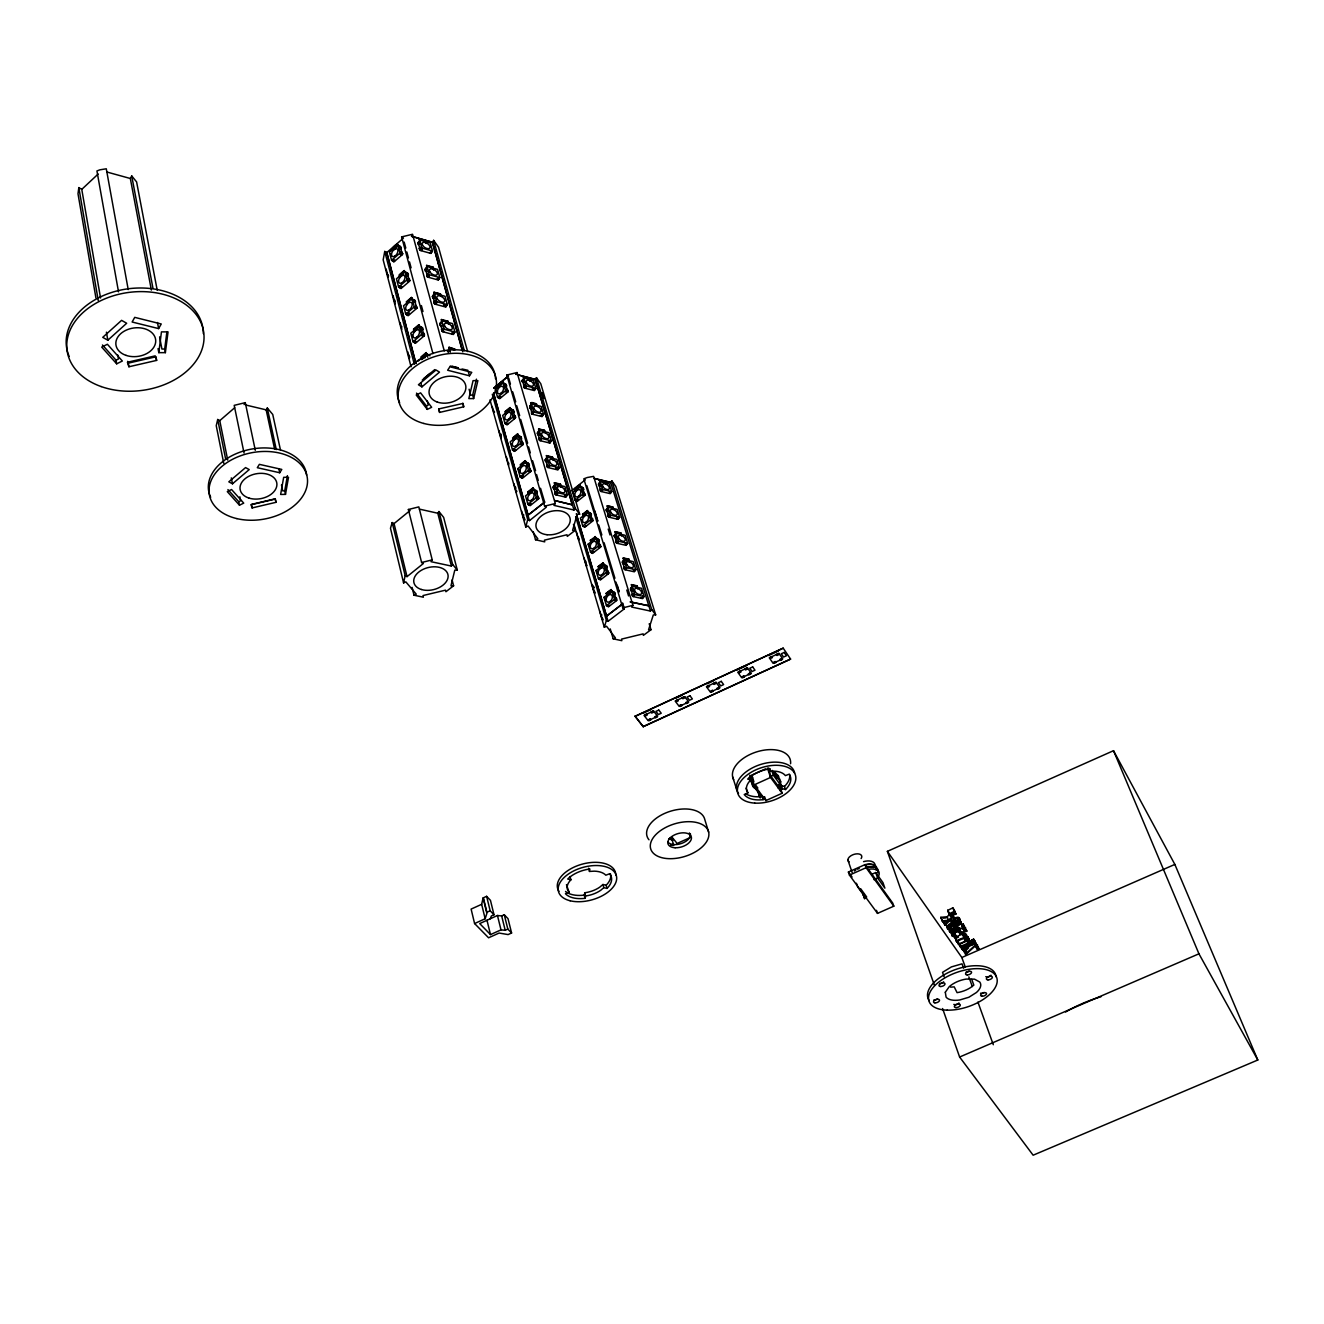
<?xml version="1.0" encoding="UTF-8"?>
<svg xmlns="http://www.w3.org/2000/svg" width="1324" height="1324" viewBox="0 0 1324 1324"><rect width="100%" height="100%" fill="white"/><g stroke="black" fill="none" stroke-linecap="round" stroke-linejoin="round"><path stroke-width="1.5" d="M945.617 923.656L947.951 929.398L949.689 928.637L948.381 925.046M968.341 938.087L967.844 936.879L965.61 936.747C968.82 930.375 955.729 936.813 954.968 937.624L956.822 941.96C966.156 935.042 970.989 940.619 958.162 943.88L956.888 940.371L958.725 944.691C959.718 944.839 969.532 938.137 967.579 943.317L960.066 946.61L958.791 943.102L960.628 947.421L970.707 943.019L968.854 938.683M970.707 943.019L969.019 942.688L969.135 940.404L966.901 940.255C970.095 933.9 956.987 940.338 956.242 941.149M158.814 352.647L161.445 331.877L168.049 331.894L165.368 352.647L158.814 352.647L158.053 348.593M100.541 297.983L81.774 189.365L78.828 187.594L78 193.767L95.907 297.867M165.368 352.647L164.689 349.04L166.874 332.059M585.059 898.317L584.198 895.123L585.009 892.74A20.803 11.684 -15.5 0 0 599.706 887.196L602.95 884.482L606.144 885.243L607.021 888.421L603.827 887.659L600.583 890.39A20.82 11.684 -15.5 0 1 585.87 895.918L585.059 898.317A24.825 13.919 -15.5 0 1 565.414 893.7L569.022 892.078L566.457 884.68M607.021 888.421A24.825 13.919 -15.5 0 0 609.553 873.79L605.813 875.197A20.82 11.684 -15.5 0 0 594.277 871.159L589.478 871.44L589.892 869.007A24.825 13.919 -15.5 0 0 567.698 879.037L570.942 879.815L570.081 876.604M285.488 494.382L288.533 477.252L283.667 477.319L280.638 494.448L285.488 494.382L284.726 490.856L287.424 475.63M746.107 788.161L747.878 792.861L744.22 794.516A24.974 14.332 -18 0 0 763.121 799.663L764.114 797.164M780.134 790.61L782.418 788.723L785.48 789.567A24.974 14.332 -18 0 0 789.187 774.176L785.397 775.616A20.952 12.015 -18 0 0 774.408 771.18L769.674 771.412L770.27 768.863A24.974 14.332 -18 0 0 747.663 779.091L750.791 779.968L749.467 777.072M473.644 398.574L477.881 380.633L473.065 380.65L468.845 398.607L473.644 398.574L472.685 395.115L476.441 379.161M949.689 928.637L948.629 926.552L951.939 924.02C951.162 929.415 961.985 925.906 960.827 921.769C956.607 919.27 945.717 923.722 947.554 929.1M481.655 904.325L471.112 909.091L474.588 923.54L485.163 918.757L481.655 904.325L483.094 897.937L486.62 896.331L490.459 900.337L494.001 914.768L491.353 915.96L490.294 918.806M485.163 918.757L487.05 912.832L483.525 898.384M515.648 487.232L515.748 488.738M151.366 290.055L130.331 178.492L131.721 175.943L136.604 181.901L157.208 290.188M227.711 460.123L219.767 420.635L217.699 419.493L216.242 425.699L223.739 463.284M158.615 328.6L161.247 323.983L134.734 317.363L132.119 322.013L158.615 328.6L157.473 322.51M416.001 363.554L386.84 252.536L384.738 251.444L383.166 259.852L411.069 366.781M959.271 920.263L958.659 917.549L953.512 918.095M244.096 404.614L245.288 402.645L234.199 405.359L244.046 453.04M958.626 930.606L959.917 934.148L966.868 931.086L963.127 923.986L961.538 924.682L964.699 930.938L961.108 932.526L959.519 930.904L957.269 930.822L952.287 933.519L952.088 935.704L954.041 937.061L955.945 936.217L954.637 932.626L955.945 936.217M274.631 449.167L266.157 409.861L267.299 408.007L272.744 414.462L280.473 450.044M776.576 778.76L777.767 776.278L778.793 779.406L778.975 778.529A12.644 7.265 -18 0 0 775.301 773.514L774.242 773.183M419.46 238.932L419.907 241.696L419.46 238.932L425.798 240.72L426.46 243.136M420.353 242.606L418.45 242.06L418.185 244.559L419.675 239.975L430.267 242.937L432.501 251.014L430.962 253.43L420.37 250.484L418.152 242.391M419.907 247.389L420.304 248.846L422.207 249.375L421.562 250.418L419.642 249.888L419.245 248.432L419.907 247.389L421.81 247.919M419.642 249.888L420.304 248.846M279.712 472.751L281.797 469.424L259.372 464.36L257.303 467.703L279.712 472.751L278.868 468.812M426.245 243.484L425.798 240.72M420.37 250.484L421.893 248.051L419.675 239.975M432.22 242.193L411.599 236.202M462.837 351.886L432.418 242.259L433.643 240.339L438.542 247.224L467.653 351.588M451.401 566.06L437.797 513.232L438.956 511.544L452.593 564.355L451.401 566.06L430.962 561.674L432.22 559.87L418.831 506.893L408.371 509.492L421.611 562.518L423.382 563.494L407.031 576.635L394.055 523.592L392.202 522.566L390.481 528.259L403.588 582.941L405.839 581.865L416.249 594.162L414.015 595.221L412.095 587.376M426.692 265.363L427.139 268.16L426.692 265.363L433.08 267.117L433.759 269.566M426.924 266.455L425.385 268.888L427.635 277.097L438.31 280.009L439.849 277.593L437.582 269.401L426.924 266.455L429.175 274.68L427.635 277.097M427.602 269.103L425.683 268.573L425.021 269.6L425.434 271.089L427.354 271.602M425.434 271.089L425.683 268.573M426.907 276.501L427.172 273.969L426.907 276.501L428.827 277.03L429.489 275.988M433.527 269.914L433.08 267.117M436.523 279.116L438.426 279.645L439.105 278.603M434.504 295.053L434.04 292.207L440.462 293.945L441.157 296.444M434.719 298.562L432.783 298.049L432.369 296.543L434.305 293.382L445.029 296.278L447.33 304.619L445.758 307.036L435.017 304.156L432.733 295.815M432.783 298.049L433.047 295.5M433.875 302.038L435.811 302.567L436.225 304.057L434.289 303.544L433.875 302.038L434.537 300.995L436.49 301.524M434.289 303.544L434.537 300.995M440.462 293.945L433.825 292.554M435.017 304.156L436.589 301.723L434.305 293.382M392.202 522.566L405.161 575.642L403.588 582.941M441.504 319.514L441.984 322.394L441.504 319.514L447.975 321.219L448.687 323.751M440.213 323.172L442.53 331.662L453.338 334.509L454.926 332.076L452.593 323.602L441.786 320.756L439.849 323.917L440.263 325.439L442.216 325.969M440.263 325.439L440.528 322.874L442.464 323.404M441.786 331.033L442.051 328.468L441.786 331.033L443.739 331.546M448.455 324.099L447.975 321.219M442.53 331.662L444.103 329.229L441.786 320.756M452.212 332.556L451.534 333.598L453.47 334.111L453.04 332.589M449.101 347.252L449.581 350.181L449.101 347.252L455.39 349.304M447.81 350.992L449.399 348.576L454.844 349.983M447.446 351.754L448.124 350.711L450.077 351.224M467.902 370.273L461.96 368.966M469.474 375.801L471.774 372.358L449.928 366.765L447.628 370.24L469.474 375.801L468.365 371.812M492.296 394.287L527.697 519.554L525.777 527.051L528.061 525.976L537.792 538.669L535.508 539.745L533.274 531.818M515.797 374.394L517.072 372.541L555.269 503.517L553.945 505.371L573.987 510.021L575.245 508.284L536.452 377.671L535.26 379.409L573.987 510.021M524.089 379.094L523.394 376.728L529.236 378.234L529.931 380.6A4.204 2.3 34.9 0 1 532.976 385.929A4.204 2.3 34.9 0 1 526.588 383.017A4.204 2.3 34.9 0 1 529.997 380.633M524.172 382.752L522.004 380.882L523.824 377.985L533.555 380.501L535.906 388.395L534.399 390.597L524.635 388.098L522.318 380.187M522.417 382.305L522.649 379.938L524.403 380.385M523.94 387.518L524.172 385.152L523.94 387.518L526.356 387.038M529.716 380.915L529.236 378.234M524.635 388.098L526.141 385.913L523.394 376.728M535.062 379.359L516.112 374.295M532.728 403.439C544.429 407.296 526.737 398.375 531.487 405.343M530.014 408.288L530.245 405.905L530.014 408.288L531.785 408.735L531.371 407.279M531.569 413.584L531.801 411.201L531.569 413.584L533.34 414.031M532.265 414.18L529.914 406.137L531.421 403.936L541.235 406.418L543.601 414.445L542.079 416.63L532.265 414.18L533.787 411.979L530.99 402.628M539.414 431.359L538.702 428.91L544.611 430.366L545.322 432.816M537.312 433.196L537.958 432.269L537.743 434.669L539.513 435.116L539.083 433.643L537.312 433.196L537.743 434.669M544.611 430.366L538.487 429.224M539.315 440.048L539.53 437.648L539.315 440.048L541.086 440.495M540.01 440.644L537.627 432.485L539.149 430.3L549.013 432.733L551.429 440.875L549.89 443.06L540.01 440.644L541.549 438.459L538.702 428.91M548.864 441.289L548.202 442.233L549.973 442.663L550.188 440.263M959.139 923.656C960.281 920.478 953.28 922.249 953.081 924.268C954.554 927.793 962.399 923.44 957.848 920.114M547.259 458.087L546.531 455.605L552.472 457.045L552.985 459.825L552.472 457.045M547.358 461.894L545.571 461.464L545.14 459.974L547.59 459.461M545.571 461.464L545.802 459.031M547.176 466.925L547.391 464.492L547.176 466.925L549.626 466.429L547.838 465.998M547.888 467.538L545.455 459.246L546.994 457.061L556.924 459.445L559.373 467.736L557.818 469.921L547.888 467.538L549.427 465.353L546.531 455.605M556.775 468.133L556.113 469.077L555.666 467.587M557.901 469.507L558.116 467.074M555.219 485.229L554.475 482.714L560.449 484.137L561.194 486.653L557.205 485.709M553.084 487.166L554.888 487.596L555.335 489.102L553.531 488.688L553.084 487.166L555.55 486.653M553.531 488.688L553.763 486.222M560.449 484.137L560.979 486.967M557.189 492.197L554.706 492.71L555.153 494.233L556.957 494.646L556.51 493.14M555.153 494.233L555.385 491.783M555.865 494.845L553.399 486.421L554.971 484.236L564.951 486.587L567.433 494.994L565.861 497.179L555.865 494.845L557.437 492.66L554.475 482.714M564.818 495.408L564.156 496.334L565.944 496.765L565.497 495.242M575.642 516.641L606.375 620.36L604.34 627.278L606.541 626.252L615.362 637.804L613.194 638.83L610.248 628.917M572.249 504.808L554.706 500.538L572.249 504.808L535.177 379.194M599.573 480.231L600.07 482.863L599.573 480.231L605.068 481.555L605.78 483.889M600.12 481.638L598.63 483.674L601.03 491.485L610.215 493.653L611.688 491.634L609.288 483.823L600.12 481.638L602.503 489.45L601.03 491.485M600.633 483.889L598.349 484.352L600.434 486.156L600.004 484.749M598.779 485.759L598.978 483.492M605.564 484.17L605.068 481.555M600.351 490.906L600.55 488.639L600.351 490.906L602.635 490.426M610.496 482.433L611.853 480.86L615.809 486.438L655.678 614.866L653.311 614.948L648.545 629.777L651.027 629.694L649.207 623.769M607.385 505.751L607.898 508.416L607.385 505.751L612.913 507.059L613.641 509.426M607.948 507.224L606.458 509.26L608.875 517.171L618.109 519.322L619.615 517.287L617.183 509.376L607.948 507.224L610.381 515.135L608.875 517.171M606.177 509.955L606.806 509.078L606.607 511.378L608.262 511.759L606.177 509.955L606.607 511.378M612.913 507.059L607.17 506.049M608.196 516.592L608.411 514.291L608.196 516.592L609.868 516.989L609.437 515.566M618.176 518.909L618.374 516.625L618.176 518.909L616.521 518.528M615.312 531.652L615.842 534.35L615.312 531.652L620.873 532.927L621.403 535.624L620.873 532.927M614.104 535.922L616.223 537.743L614.104 535.922L615.908 533.175L625.176 535.293L627.659 543.337L626.136 545.356L616.852 543.254L614.386 535.21M614.551 537.362L614.75 535.045L616.421 535.426M616.173 542.674L616.372 540.341L616.173 542.674L618.49 542.178M616.852 543.254L618.374 541.218L615.908 533.175M623.372 557.934L623.902 560.664L623.372 557.934L628.95 559.191L629.479 561.922L628.95 559.191M623.968 559.522L622.446 561.558L624.945 569.717L634.279 571.786L635.818 569.75L633.302 561.608L623.968 559.522L626.467 567.682L624.945 569.717M624.498 561.773L622.164 562.27L624.283 564.123L623.836 562.65M622.611 563.743L622.81 561.409M624.249 569.121L624.465 566.788L624.249 569.121L626.583 568.625M631.531 584.612L632.078 587.376L631.531 584.612L637.158 585.837L637.705 588.601L637.158 585.837M632.16 586.267L630.621 588.286L633.153 596.578L642.537 598.597L644.093 596.578L641.544 588.303L632.16 586.267L634.692 594.542L633.153 596.578M632.69 588.518L630.34 589.031L630.787 590.521L632.475 590.885M630.787 590.521L630.985 588.154M634.146 596.33L632.458 595.966L631.995 594.476L634.361 593.979M632.458 595.966L632.657 593.615M606.375 620.36L608.047 621.304L624.365 608.792L622.777 607.882L583.818 478.808L587.26 477.517L593.615 476.375L632.938 605.333L631.614 607.037L650.448 611.059L651.689 609.454L611.853 480.86M955.349 920.776L953.363 916.208L955.349 920.776L949.027 921.322L945.171 925.261L944.509 924.334L947.504 921.405L942.804 921.901L940.818 917.317L947.19 916.754L949.755 914.139M942.092 920.875L948.481 920.296L952.32 916.374L952.982 917.333L950.003 920.23L954.654 919.75M978.933 948.646L976.036 944.426L966.619 953.048L965.345 949.54L974.762 940.917L978.933 948.646L977.36 949.341L975.109 946.081L965.676 954.637L961.307 946.693L964.402 951.129M966.057 950.417L968.638 947.802M81.774 189.365L98.175 174.007M452.096 579.929L453.602 585.787L445.907 591.745L445.543 590.156L423.001 595.552L423.399 597.207L414.015 595.221M107.823 340.218L126.674 323.255L121.593 320.358L102.742 337.355L107.823 340.218L106.433 332.175M573.457 524.403L575.212 530.328L567.301 536.402L567.003 534.764L544.412 540.159L544.727 541.864L535.508 539.745M386.674 252.685L403.456 238.088L401.619 236.897L412.558 234.265L444.268 350.877M397.2 244.03C385.201 257.551 398.855 237.89 398.193 246.678M394.072 249.74L396.588 247.538M399.898 246.297L400.295 247.753L398.772 249.061L399.798 249.723L401.304 248.399L400.924 246.959L397.862 244.94L389.455 252.255L391.59 260.348L393.956 261.887L402.397 254.572L400.229 246.479M391.59 260.348L400.013 253.05L397.548 244.245M394.122 259.67L392.616 260.977L392.235 259.521M401.718 253.083L400.196 254.407L401.222 255.052L402.728 253.745L401.321 251.626L402.728 253.745M395.148 260.315L393.625 261.622L393.245 260.166M219.767 420.635L234.679 407.742M403.638 274.068L399.831 277.361L399.169 274.895L404.267 270.51L399.517 275.127L400.162 277.577M406.882 276.302L408.404 274.978L408.024 273.505L404.945 271.486L396.455 278.818L398.623 287.043L401.007 288.566L409.513 281.251L407.329 273.025M405.458 274.167L406.998 272.843L408.404 274.978M406.485 274.813L408.024 273.505M406.915 279.579L408.437 278.272L409.861 280.407L408.322 281.714L407.312 281.069M398.623 287.043L407.13 279.728L404.945 271.486M407.924 280.241L409.464 278.917M407.296 304.537L406.303 301.822L411.433 297.437L414.362 306.837L416.762 308.36L408.173 315.691L405.756 314.185L403.555 305.811L412.128 298.479L415.637 301.988L414.197 299.836M407.924 300.945L411.781 297.652M651.027 629.694L643.365 635.371L643.15 633.865L621.601 639.095L621.85 640.667L613.194 638.83M413.055 302.65L415.223 300.482M405.756 314.185L414.362 306.837M414.528 308.178L416.084 306.854L415.67 305.331L417.11 307.499L415.554 308.823L415.157 307.317M408.967 312.596L409.364 314.102L407.825 315.41L406.402 313.258L406.799 314.764M418.103 328.435L414.213 331.728L413.535 329.196L418.715 324.794L421.711 334.409L424.127 335.915L415.455 343.264L413.038 341.774L410.788 333.251L419.443 325.903L422.571 327.905L422.968 329.444L421.413 330.768M232.478 483.806L249.226 469.59L245.569 467.587L228.82 481.837L232.478 483.806L231.286 477.881M414.561 331.943L413.882 329.411L419.063 325.009M420.999 329.229L422.571 327.905M420.37 330.123L421.942 328.782L421.529 327.26M421.462 334.194L423.018 332.87L424.061 333.516L424.474 335.038L422.902 336.362L421.876 335.717L423.432 334.393L423.018 332.87M413.038 341.774L421.711 334.409M422.505 334.84L424.061 333.516M415.62 341.013L414.064 342.337L413.667 340.798L415.107 342.982L416.663 341.658M424.193 357.397L421.578 359.598L420.9 357.017L426.129 352.598L427.801 357.248M418.136 361.154L426.874 353.789L430.019 355.792M570.942 879.815L570.661 880.063A20.82 11.684 -15.5 0 0 567.483 889.629L569.022 892.078M423.63 378.664L429.903 373.418M422.24 380.087L434.768 369.595M421.909 386.873L439.502 372.127L436.01 369.992L418.417 384.754L421.909 386.873L420.867 382.917M750.791 779.968L750.493 780.217A20.952 12.015 -18 0 0 746.587 790.263L747.878 792.861M493.951 387.882L508.151 376.132M493.835 388.197L508.466 376.099L506.811 375.056L517.072 372.541M497.708 385.615C510.468 377.423 494.994 383.778 498.37 387.982M505.139 387.187L506.596 385.996L506.182 384.572L503.368 382.752L495.292 389.422L497.559 397.365L499.711 398.69L507.804 392.036L505.52 384.092M504.725 385.764L506.182 384.572M779.108 787.482L781.392 785.595L784.453 786.439L785.48 789.567M497.559 397.365L505.636 390.696L503.368 382.752M507.688 389.786L506.231 390.994L506.645 392.417L508.102 391.225L506.761 389.223L508.102 391.225M505.718 391.854L507.175 390.646M499.363 398.408L500.82 397.217L499.893 396.637M509.972 407.56L510.667 409.977L505.785 413.965L505.089 411.565L509.972 407.56L510.965 410.159M506.099 414.164L505.404 411.747L510.286 407.759M512.603 413.22L514.076 412.012L513.662 410.572L510.832 408.768L502.69 415.438L504.974 423.498L507.142 424.822L515.301 418.152L512.984 410.092M511.263 411.201L512.736 409.993L514.076 412.012M511.676 412.658L513.149 411.45M512.785 416.514L515.185 415.868L515.599 417.325L514.126 418.533L513.199 417.954L514.672 416.762L514.258 415.306M504.974 423.498L513.133 416.812L510.832 408.768M515.185 415.868L513.712 417.077L514.126 418.533M394.055 523.592L410.126 510.485L408.371 509.492M517.519 433.908L518.23 436.357L513.298 440.362L512.603 437.913L517.519 433.908L518.528 436.539M514.142 437.102L517.833 434.09M520.315 436.407L521.673 438.443L518.396 435.166L510.187 441.852L512.504 450.044L514.688 451.352L522.93 444.665L520.58 436.49M519.769 438.178L521.259 436.97M519.256 439.088L520.746 437.88M520.382 443.01L522.798 442.365L523.228 443.838L521.739 445.046L520.812 444.483L522.285 443.275L521.871 441.802M512.504 450.044L520.746 443.358L518.396 435.166M520.928 467.157L520.233 464.674L525.198 460.653L526.224 463.334L525.198 460.653M521.772 463.863L525.512 460.851M528.276 463.301L530.659 471.609L522.351 478.295L520.167 477.004L517.8 468.679L526.091 461.993L528.955 463.797L529.385 465.287L527.895 466.495M526.522 464.443L528.028 463.234L529.385 465.287M526.952 465.932L528.458 464.724M520.167 477.004L528.475 470.301L526.091 461.993M530.03 470.202L528.524 471.41L530.957 470.765L529.6 468.696L530.957 470.765M523.063 475.283L523.476 476.789L521.987 477.981L520.63 475.928M527.962 491.849L529.004 494.564L527.962 491.849L532.976 487.828L534.019 490.542L532.976 487.828M528.276 492.032L533.291 488.01M535.723 493.753L537.23 492.545L536.783 491.022L533.903 489.218L525.529 495.937L527.928 504.378L530.13 505.669L538.52 498.966L536.104 490.525M528.69 494.365L532.447 491.353M535.277 492.23L536.783 491.022M527.928 504.378L536.319 497.659L533.903 489.218M536.369 498.751L537.875 497.543L537.445 496.02L538.818 498.105L537.312 499.313L536.882 497.791M963.425 927.412C959.817 930.375 955.431 924.549 951.509 929.465L952.784 932.99M544.661 502.127L528.028 515.185L544.661 502.127L540.54 488.275M527.697 519.554L529.501 520.597L546.332 507.175L544.627 506.165L506.811 375.056M571.289 490.939L585.374 479.751M578.787 488.556L575.659 491.055L574.964 488.705L579.647 484.981L580.64 487.48L579.647 484.981M579.945 485.147L574.964 488.705M582.262 490.476L583.669 489.35L583.255 487.944L580.591 486.272L572.762 492.495L575.096 500.323L577.098 501.515L584.943 495.292L582.394 487.414M581.832 489.069L583.255 487.944M581.402 489.946L583.669 489.35M582.527 493.703L583.934 492.578L585.225 494.497L582.957 495.11L585.225 494.497M575.096 500.323L582.941 494.084L580.591 486.272M576.751 501.217L578.158 500.108L577.297 499.595M582.593 514.291L583.586 516.84L582.593 514.291L587.326 510.551L588.319 513.1L587.326 510.551M582.874 514.457L587.608 510.716M589.974 516.128L591.398 515.003L590.967 513.58L588.286 511.892L580.392 518.131L582.759 526.075L584.778 527.266L592.689 521.027L590.107 513.05M583.305 516.658L586.466 514.175M589.544 514.688L590.967 513.58M582.759 526.075L590.686 519.836L588.286 511.892M591.116 519.918L592.54 518.793L591.679 518.28M584.414 526.952L585.837 525.843M595.833 538.901L591.067 542.658L590.338 540.242C601.626 537.445 593.268 537.776 595.121 536.501M595.403 536.667L590.338 540.242M596.495 540.192L597.918 539.067L600.55 547.16L592.556 553.399L590.537 552.207L588.137 544.147L596.114 537.908L598.796 539.58L599.226 541.036L597.786 542.145M597.356 540.705L598.796 539.58M590.537 552.207L598.531 545.968L600.55 547.16M600.384 544.892L598.944 546.001L599.391 547.457L600.831 546.332L599.524 544.379M591.332 552.571L593.632 551.959L592.192 553.068L590.901 551.115M598.514 546.944L600.831 546.332M602.437 566.689L599.226 569.188L598.2 566.589L603.016 562.832L604.042 565.447L603.016 562.832M598.2 566.589L603.314 562.998M604.853 568.062L604.423 566.589L605.862 565.464L608.527 573.656L600.467 579.912L598.431 578.737L595.999 570.561L604.042 564.305L606.74 565.977L607.17 567.45L605.73 568.575M598.928 569.022L603.761 565.282M605.283 567.102L606.74 565.977M598.431 578.737L606.491 572.481L608.527 573.656M608.361 571.356L606.905 572.481L607.352 573.954L608.792 572.829L607.484 570.859M606.475 573.457L608.792 572.829M606.922 595.8L606.193 593.317L611.043 589.561L612.085 592.209L611.043 589.561M606.193 593.317L611.34 589.726M612.466 593.384L613.922 592.258L616.62 600.566L608.477 606.822L606.442 605.647L603.976 597.356L612.085 591.1L614.121 592.258M608.543 594.542L611.787 592.043M613.343 593.897L614.799 592.771L615.246 594.261L613.79 595.386M606.442 605.647L614.568 599.391L616.62 600.566M614.981 599.358L616.438 598.233L616.885 599.722L614.551 600.351M609.57 605.349L608.113 606.475L606.789 604.489M606.706 616.074L622.661 603.827L606.558 615.991L576.321 513.712M857.356 869.206L857.439 869.156A7.232 3.922 -18.7 0 1 859.226 868.527M956.226 925.311L954.952 921.769L957.037 920.776L958.311 924.317M116.677 363.819L101.7 347.087L107.393 344.257L122.338 361.022L116.677 363.819L116.049 360.211L118.465 359.003L117.753 354.981M947.686 910.382L952.85 907.85L953.528 908.827L954.819 912.368L949.374 914.52L947.686 910.382L949.374 914.52M948.96 913.924L954.141 911.409L954.819 912.368M950.119 915.612L955.299 913.08L955.961 914.056L950.533 916.191L948.845 912.054M416.514 393.112L426.378 405.922L428.347 404.962L427.304 401.007M427.288 409.397L431.657 407.279L420.602 392.864L416.199 394.999L427.288 409.397L426.378 405.922M227.927 489.582L238.734 501.664L240.67 500.737L239.859 496.765M239.462 505.189L243.732 503.137L231.568 489.532L227.281 491.618L239.462 505.189L238.734 501.664M635.09 716.234L783.196 648.148L790.593 659.087L643.249 726.711L635.09 716.234L643.249 726.711M635.139 716.4L783.196 648.148M643.332 713.106L651.276 709.449M676.051 698.062L682.439 695.133M707.297 683.697L713.702 680.751M737.054 670.01L746.703 665.591M768.532 655.546L778.214 651.094M643.199 726.545L790.593 659.087M765.636 768.847L751.089 775.434L754.134 784.884L765.901 800.59L782.17 793.242L779.704 785.728M769.873 776.824L773.365 775.235L781.64 786.522L778.181 788.078M754.134 784.884L770.535 777.453L782.17 793.242M483.094 897.937L486.62 912.385L490.161 910.78L494.001 914.768M760.092 797.71L759.115 792.778L757.99 792.249L760.092 797.71L759.016 793.457M759.513 796.932L760.638 797.462M511.594 933.006L508.019 918.674L504.279 914.768L501.664 915.943L497.46 915.496L479.718 923.589L490.492 934.595L501.002 929.862L505.205 930.292L507.837 929.117L511.594 933.006L508.102 934.579L499.082 933.056L488.573 937.789L474.588 923.54M669.745 838.158L671.98 837.149L677.143 843.454L690.317 837.513M934.396 985.238L887.378 851.349L1113.517 750.691L1174.851 864.423L1257.8 1060.011L1033.134 1155.207L959.619 1057.032L942.589 1008.524M848.403 872.019L865.035 864.622L892.757 903.134L893.816 906.179L877.514 913.378L849.445 875.098L848.403 872.019L852.06 877.018M849.445 875.098L866.095 867.7L893.816 906.179M872.102 874.154L875.727 872.549L882.976 882.645L884.879 888.139L877.63 878.044L875.727 872.549M874.006 879.666L877.63 878.044M862.934 894.23L865.002 898.566M863.43 894.743L863.927 895.438M951.807 929.928L949.209 931.07L949.937 932.113L952.535 930.971L950.533 926.386L952.535 930.971M961.538 924.682L962.829 928.207L964.418 927.512L966.868 931.086M962.101 929.084L965.593 927.561M954.968 937.624L955.547 938.435L958.46 937.16M971.882 939.891L973.636 939.13L974.282 940.057L975.556 943.565L973.802 944.326L971.882 939.891L973.802 944.326M972.528 940.818L974.282 940.057M961.456 948.613L971.518 944.211L972.081 945.005L962.018 949.407L960.181 945.088L960.744 945.899M973.173 943.416L974.927 942.638L975.556 943.565M962.565 950.202L964.153 949.507L966.619 953.048M977.658 945.137L976.069 945.832L977.36 949.341M887.378 851.349L961.836 957.5L1174.851 864.423M959.619 1057.032L1198.948 953.81L1257.8 1060.011M954.505 928.869L956.706 928.389M544.627 506.165L555.269 503.517M421.611 562.518L432.22 559.87M622.777 607.882L632.938 605.333M962.68 935.34L964.865 935.406M601.626 614.485L601.626 616.107M593.715 587.724L593.698 589.296M439.601 412.426L463.714 406.799L463.036 403.423L438.691 408.95L439.601 412.426L438.873 409.05M252.09 507.936L276.037 502.309L275.293 498.784L251.361 504.411L252.09 507.936L251.13 504.742L275.111 499.098L276.037 502.309M127.683 361.336L128.279 363.14L155.967 356.785L156.646 360.393L128.925 366.765L127.418 362.246L155.189 355.875L156.646 360.393M585.92 561.326L585.887 562.865M943.102 918.177L946.23 917.846M523.543 514.44L523.725 516.906M950.582 987.141L954.223 986.876L957.07 992.652A18.602 9.417 -19.3 0 0 970.36 987.737L973.835 985.122L971.733 979.297M453.602 585.787L450.954 585.853L454.777 570.181L457.293 570.114L443.639 517.37L438.956 511.544M575.212 530.328L572.58 530.378L577.132 514.291L579.631 514.242L540.788 383.778L536.452 377.671M284.726 490.856L282.74 490.89L281.466 484.965M472.685 395.115L470.715 395.131L469.093 389.223M164.689 349.04L161.909 349.04L159.608 336.859M671.98 837.149L672.906 840.31L668.769 838.737M630.373 601.841L648.81 605.796L630.257 601.99M634.692 594.542L644.093 596.578M631.995 594.476L633.699 594.84M640.915 597.803L642.603 598.167M631.316 584.894L635.057 585.721M626.467 567.682L635.818 569.75M633.319 570.114L634.99 570.478L634.328 571.356L633.882 569.883M623.141 558.231L628.735 559.473M624.117 560.383L629.711 561.624M623.256 562.865L624.945 563.246M419.443 509.128L437.797 513.232M618.374 541.218L627.659 543.337M625.176 543.684L626.848 544.065L626.202 544.942L625.756 543.485M615.097 531.95L618.804 532.794M615.197 536.501L616.868 536.882M610.381 515.135L619.615 517.287M608.841 515.731L610.513 516.112M617.149 517.651L618.821 518.048M557.437 492.66L567.433 494.994M555.832 493.289L557.619 493.72M607.253 510.501L608.908 510.899M554.243 483.028L558.231 483.972M554.193 487.745L555.997 488.159M602.503 489.45L611.688 491.634M246.098 405.094L266.157 409.861M609.255 491.998L610.91 492.396L610.265 493.256L609.834 491.849M549.427 465.353L559.373 467.736M594.658 478.461L610.612 482.284L650.448 611.059M594.195 478.527L610.678 482.466M599.358 480.529L604.853 481.837M599.408 484.898L601.063 485.279M545.14 459.974L546.928 460.404M546.233 460.52L548.02 460.951M546.299 455.919L552.24 457.359M541.549 438.459L551.429 440.875M538.388 433.726L540.175 434.173M533.787 411.979L543.601 414.445M530.676 407.345L532.43 407.792M452.361 366.301L458.187 367.791M450.292 365.987L458.071 367.973M526.141 385.913L535.906 388.395M523.526 386.095L525.28 386.542M533.373 388.826L535.128 389.273M517.75 374.891L535.26 379.409M523.179 377.042L529.021 378.548M522.004 380.882L523.758 381.329M448.886 347.6L453.768 348.874M441.372 329.51L443.325 330.024M444.103 329.229L454.926 332.076M441.289 319.862L447.76 321.567M434.951 302.501L436.887 303.031M444.632 305.099L446.552 305.612L445.89 306.655L445.476 305.149M432.369 296.543L434.305 297.056M433.461 297.006L435.381 297.519M436.589 301.723L447.33 304.619M426.477 265.71L432.865 267.465M429.175 274.68L439.849 277.593M106.83 172.004L130.331 178.492M421.893 248.051L432.501 251.014M419.245 248.432L421.164 248.962L421.562 250.418M429.191 252.536L431.094 253.066L431.343 250.584L431.756 252.04M411.499 236.367L432.418 242.259M419.245 239.28L425.583 241.067M417.805 243.103L419.708 243.633M418.847 243.517L420.751 244.046M959.917 934.148C959.768 928.985 949.788 934.297 955.365 936.035M952.767 933.536L950.566 931.649M405.161 575.642L407.031 576.635M603.976 597.356L606.011 598.514M606.044 599.524L605.167 599.027L605.598 600.517M614.369 593.748L615.246 594.261M615.561 597.72L616.438 598.233M613.922 592.258L614.799 592.771M595.999 570.561L598.034 571.736M598.051 572.713L597.174 572.216L597.62 573.689M606.309 566.937L607.17 567.45M588.137 544.147L590.156 545.339M590.19 546.316L589.312 545.819L589.743 547.259M598.365 540.523L599.226 541.036M536.319 497.659L538.52 498.966M537.23 492.545L535.856 490.476M537.875 497.543L538.818 498.105M522.55 476.226L523.476 476.789M590.686 519.836L592.689 521.027M591.547 521.358L590.669 520.845L592.97 520.233L592.54 518.793M517.8 468.679L519.984 469.987A4.286 2.698 -59.4 0 0 523.956 472.585A4.286 2.698 -59.4 0 0 525.363 465.833A4.286 2.698 -59.4 0 0 520.051 470.053M520.001 471.013L519.074 470.45L519.488 471.956M590.537 514.49L591.398 515.003M528.475 470.301L530.659 471.609M582.941 494.084L584.943 495.292M520.746 443.358L522.93 444.665M522.285 443.275L523.228 443.838M514.672 416.762L515.599 417.325M513.133 416.812L515.301 418.152M427.172 355.395L426.129 352.598M497.476 391.755L496.55 391.176L496.947 392.616M505.636 390.696L507.804 392.036M421.942 328.782L422.968 329.444M419.741 327.541L418.715 324.794M506.596 385.996L505.255 383.993L503.815 385.185L504.212 386.608M423.432 334.393L424.474 335.038M503.517 384.175L502.541 381.61M408.338 313.457L409.364 314.102M416.084 306.854L417.11 307.499M409.861 280.407L408.437 278.272M407.13 279.728L409.513 281.251M400.013 253.05L402.397 254.572M400.295 247.753L401.304 248.399M501.217 434.255L501.018 436.275M452.593 564.355L457.293 570.114M651.689 609.454L655.678 614.866M575.245 508.284L579.631 514.242M102.445 344.985L116.049 360.211M594.112 587.31L591.894 584.397L594.311 592.573M760.853 795.906L752.446 784.702L750.625 779.042M751.651 776.096L752.628 777.42M749.682 775.252L752.661 779.24L750.394 780.266L752.313 783.924A12.644 7.265 -18 0 0 756.037 788.905L759.165 791.967M755.607 785.049L757.874 788.078M769.856 769.608L768.896 768.284L769.923 771.429L767.953 768.748M860.617 888.669L866.707 897.01M772.19 770.403L780.846 782.186L779.803 779.058M865.035 896.927L857.671 886.914L856.429 883.24M940.818 917.317L942.804 921.901M963.706 947.173L965.345 949.54M962.829 928.207L964.699 930.938M525.098 519.885L524.122 517.883M595.303 592.986L594.377 591.1M603.231 619.831L602.304 617.944M579.3 539.53L578.191 536.816M586.565 564.636L586.995 565.596M494.051 411.152L494.514 412.145M516.426 490.592L516.89 491.601M1113.517 750.691L1198.948 953.81M508.466 462.738L508.863 463.698M974.762 940.917L976.036 944.426M973.636 939.13L974.927 942.638M973.14 941.612L974.431 945.137M972.081 945.005L970.244 940.685L971.518 944.211M968.225 937.243L970.144 942.208M963.127 923.986L964.418 927.512M967.844 936.879L969.615 941.612M966.338 934.496L968.589 940.172M965.742 934.016L967.695 938.981M966.57 936.598L967.844 940.123M959.536 918.227L961.042 922.729M965.312 933.9L966.586 937.409M959.155 917.83L960.893 923.258M964.782 933.85L966.057 937.375M958.659 917.549L959.95 921.09M964.137 933.916L965.428 937.425M958.03 917.366L959.321 920.908M955.961 914.056L954.008 909.538L955.299 913.08M957.318 917.3L958.593 920.842M963.425 934.065L964.699 937.574M964.021 937.243L965.312 940.768M952.85 907.85L954.141 911.409M956.242 917.383L958.791 923.986M962.598 934.314L963.872 937.839M959.486 928.372L961.108 932.526M958.741 927.594L960.016 931.136M958.245 927.363L959.519 930.904M955.746 921.454L957.037 924.996M957.6 927.23L958.89 930.755M956.838 927.197L958.113 930.722M951.691 913.775L952.982 917.333M954.256 921.967L955.547 925.509M955.994 927.28L957.269 930.822M953.644 922.05L954.935 925.592M953.065 922.05L954.356 925.575M955.018 927.545L956.292 931.07M949.242 912.65L950.533 916.191M952.436 921.835L953.71 925.377M953.876 927.992L955.15 931.517M951.294 922.861L952.568 926.403M952.966 928.438L954.24 931.98M952.171 928.935L954.703 935.77M955.547 938.435L956.822 941.96M952.8 931.897L954.074 935.439M947.19 916.754L948.481 920.296M961.836 957.5L965.345 967.199M968.837 976.88L972.329 986.579M977.923 1002.086L993.298 1044.719M951.013 929.994L952.287 933.519M951.178 932.609L952.452 936.134M950.533 931.103L952.088 935.704M963.624 968.241L962.035 963.839L951.426 966.901L942.539 972.346L944.111 976.764M948.663 928.571L949.937 932.113M945.171 925.261L943.234 920.776L944.509 924.334M865.035 864.622L866.095 867.7M876.471 910.333L877.514 913.378M864.489 897.887L862.934 893.319L864.489 898.797M847.939 860.137L852.176 872.615M779.786 780.879L782.418 788.723M778.595 784.553L779.819 788.31L770.849 776.129L768.383 768.599M774.523 772.521L776.063 777.188M772.124 771.478L773.365 775.235M768.648 768.268L769.674 771.412M767.44 768.019L770.535 777.453M764.676 796.816L765.901 800.59M763.121 799.663L762.111 796.535A24.957 14.332 -18 0 1 746.306 794.086M758.536 792L760.059 796.684M752.032 775.996L753.869 781.657M732.635 776.84L736.624 789.369M642.802 595.8L643.265 597.289M708.654 832.151A30.171 17.08 -16.7 0 0 661.785 829.751A30.171 17.08 -16.7 0 0 668.322 858.647A30.171 17.08 -16.7 0 0 708.654 832.151L704.782 819.506A30.071 17.129 -16.7 0 0 668.041 812.042A30.071 17.129 -16.7 0 0 648.975 839.78M601.576 489.897L602.006 491.303M617.398 541.599L617.845 543.039M625.491 568.029L625.938 569.502M608.212 529.103L610.016 534.995M626.782 590.041L628.569 595.949M594.824 511.031L597.769 520.812M617.282 585.324L619.053 591.199M622.594 602.933L624.365 608.792M586.846 485.693L597.703 521.193M598.746 525.032L601.857 534.962M604.092 542.741L614.932 578.24M615.974 582.097L619.102 592.01M689.374 832.928L690.317 836.106M583.388 494.216L583.818 495.623M596.114 537.908L598.531 545.968M604.042 564.305L606.491 572.481M612.085 591.1L614.568 599.391M598.498 566.755L599.226 569.188M606.475 593.483L607.219 595.966M591.762 551.628L592.192 553.068M599.656 578.108L600.103 579.581L601.543 578.456L599.226 579.084L598.779 577.595M581.567 519.786L581.997 521.209M542.228 392.682L543.999 398.59M576.701 515.665L608.047 621.304M671.864 839.035L673.751 845.374A12.628 7.166 -16.7 0 1 670.639 845.076M540.821 408.57L541.251 410.01M542.393 413.849L542.823 415.306L540.407 415.802L542.161 416.233L541.748 414.793M548.616 434.884L549.046 436.357M564.537 488.771L564.984 490.277M566.176 494.299L566.622 495.821M534.068 388.793L534.482 390.216L532.314 388.329M549.543 441.19L549.973 442.663M576.437 532.033L578.787 539.977M584.116 558.033L586.482 566.076M599.805 611.158L602.255 619.45M574.318 525.578L604.34 627.278M508.73 378.101L510.435 384.01M512.702 391.871L515.698 401.801M516.674 405.64L519.67 415.57M520.646 419.41L527.631 443.11M528.607 446.949L530.312 452.858M532.579 460.719L535.575 470.649M536.551 474.488L538.256 480.397M521.308 443.573L521.739 445.046M529.037 470.467L529.468 471.973M506.38 423.084L506.794 424.541L508.251 423.332L505.867 423.961L505.454 422.505M513.911 449.581L514.324 451.054L515.814 449.846L513.398 450.491L512.984 449.018M498.039 396.406L498.436 397.845M511.445 443.623L511.858 445.096M493.637 393.211L528.193 515.268M493.488 393.112L529.501 520.597M492.197 406.485L493.869 412.426M498.949 430.499L501.217 438.558M506.38 456.896L508.681 465.072M513.927 483.69L516.261 491.998M521.59 510.915L523.973 519.356M489.979 399.865L525.777 527.051M433.643 240.339L464.31 350.695M432.319 242.027L462.308 350.728M452.179 325.969L452.609 327.491M453.718 331.546L454.149 333.069M438.029 278.172L438.426 279.645M443.54 304.636L443.954 306.142M602.95 884.482L603.827 887.659M434.04 292.207L434.719 294.706M449.399 348.576L450.342 352.018M428.43 275.541L428.827 277.03M462.771 403.323L463.714 406.799M448.124 350.711L448.555 352.267M588.617 868.23L589.478 871.44M584.596 892.757L585.456 895.951M421.396 305.579L422.985 311.521M404.184 242.093L405.789 248.035M406.849 251.99L408.437 257.932M409.513 261.904L411.102 267.845M401.619 236.897L432.948 353.624M414.528 300.002L416.762 308.36M421.86 327.409L424.127 335.915M411.433 297.437L412.095 299.936M400.278 286.828L400.675 288.301L402.198 286.994L401.172 286.332L399.649 287.656L399.252 286.166M390.812 254.175L391.209 255.631M412.178 335.204L412.592 336.726M386.674 252.421L415.819 363.455M384.738 251.444L414.329 364.348M386.128 269.037L388.246 277.13M393.062 295.583L395.214 303.808M400.113 322.56L401.851 329.262M407.709 351.704L409.48 358.506M504.279 914.768L507.837 929.117M501.664 915.943L505.205 930.292M497.46 915.496L501.002 929.862M486.62 896.331L490.161 910.78M486.984 920.23L490.492 934.595M267.299 408.007L276.269 449.564M245.288 402.645L255.284 450.276M217.699 419.493L225.692 459.262M131.721 175.943L152.972 288.318M128.213 289.559L106.284 168.793L99.896 169.82L96.933 170.945L118.515 291.826M128.279 363.14L128.925 366.765M78.828 187.594L98.257 300.581M69.196 356.421A68.848 49.468 -7.2 0 1 124.489 289.344A68.848 49.468 -7.2 0 1 203.333 333.582M210.698 497.294A49.65 33.779 -10.3 0 1 248.085 449.796A49.65 33.779 -10.3 0 1 306.622 475.035M422.042 359.367A4.601 2.731 -58.9 0 1 422.853 358.572M423.713 357.993A4.601 2.731 -58.9 0 1 425.368 357.629M401.784 327.028A4.535 0.894 63.5 0 1 401.784 326.548M388.594 275.955A4.485 0.861 63.4 0 1 388.197 274.962M395.148 301.591A4.518 0.877 63.4 0 1 394.718 300.002M409.811 357.182A4.568 0.91 63.6 0 1 409.116 355.246M399.633 402.678A49.915 34.954 -14.2 0 1 438.062 351.886A49.915 34.954 -14.2 0 1 495.507 378.763M690.4 833.839A12.181 6.901 -16.7 0 1 681.81 843.355A12.181 6.901 -16.7 0 1 667.793 842.064M558.993 891.366A30.005 16.848 -15.5 0 1 581.799 864.258A30.005 16.848 -15.5 0 1 615.792 875.379M610.447 873.84A24.808 13.935 -15.5 0 1 606.144 885.243M584.198 895.123A24.808 13.935 -15.5 0 1 565.53 891.433M929.332 1000.795A35.831 18.073 -19.3 0 1 955.332 969.598A35.831 18.073 -19.3 0 1 996.111 976.864M937.524 998.826A3.128 1.572 -19 0 1 933.883 999.901M958.957 1002.947A3.111 1.556 -19.2 0 1 953.81 1004.419M984.146 992.454A3.111 1.556 -19.5 0 1 980.538 993.215M990.964 975.192A3.144 1.589 -19.6 0 1 985.768 976.682M943.648 981.796A3.144 1.605 -19.1 0 1 939.593 983.55M969.168 971.121A3.161 1.605 -19.4 0 1 966.139 971.981M869.554 869.123A12.197 6.603 -18.8 0 1 878.093 876.819M865.697 867.485A12.197 6.603 -18.8 0 1 878.242 872.615M875.859 868.246A11.585 6.272 -18.8 0 1 877.663 872.698M865.747 867.816A11.585 6.272 -18.8 0 1 873.89 867.435M863.546 861.626A10.94 5.941 -18.8 0 1 874.816 866.26M864.754 865.118A10.94 5.941 -18.8 0 1 876.025 869.736M864.688 864.771A11.568 6.289 -18.8 0 1 876.604 869.669M861.113 858.564A7.199 3.939 -18.7 0 0 860.037 854.311A7.199 3.939 -18.7 0 0 852.557 854.89L850.935 855.751A7.199 3.939 -18.7 0 0 849.131 861.858M854.46 871.043A7.232 3.922 -18.7 0 1 855.817 870.017M738.527 793.49A30.187 17.344 -18 0 1 758.536 765.173A30.187 17.344 -18 0 1 794.648 773.084M733.695 779.687A30.088 17.394 -18 0 1 758.205 751.42A30.088 17.394 -18 0 1 790.577 763.733M775.649 772.736A12.859 7.414 -18 0 1 774.739 774.838M789.617 774.49A24.957 14.332 -18 0 1 784.453 786.439M1065.572 1012.016A80.499 38.446 -20.3 0 1 1101.022 996.724M945.303 992.255L946.081 997.121A18.635 9.384 -19.3 0 0 959.685 999.984L968.87 997.253L976.45 992.487A18.635 9.384 -19.3 0 0 979.76 982.027L974.53 979.164L966.156 979.081A18.635 9.384 -19.3 0 0 949.258 986.661L945.303 992.255M530.328 503.583L528.822 504.792L528.392 503.269L529.766 505.338L531.272 504.146L530.328 503.583M646.393 714.215L644.672 714.993L645.417 715.953L647.138 715.159L646.393 714.215M652.682 711.319L650.961 712.113L651.706 713.057L653.427 712.279L652.682 711.319M677.557 699.883L675.836 700.677L676.564 701.637L678.285 700.843L677.557 699.883M683.863 696.987L682.141 697.781L682.87 698.741L684.591 697.947L683.863 696.987M708.837 685.518L707.099 686.312L707.81 687.272L709.548 686.477L708.837 685.518M715.159 682.605L713.437 683.399L714.149 684.376L715.87 683.581L715.159 682.605M740.215 671.086L738.494 671.88L739.189 672.857L740.927 672.062L740.215 671.086M746.587 668.157L744.849 668.968L745.544 669.944L747.282 669.15L746.587 668.157M771.726 656.605L769.989 657.399L770.667 658.392L772.405 657.598L771.726 656.605M778.115 653.675L776.377 654.47L777.056 655.463L778.793 654.652L778.115 653.675M653.559 711.005L644.027 715.39L648.131 720.67L657.647 716.301L653.559 711.005M684.74 696.672L675.157 701.075L679.195 706.404L688.761 702.018L684.74 696.672M716.036 682.29L706.42 686.709L710.376 692.088L719.975 687.686L716.036 682.29M747.448 667.859L737.799 672.294L741.672 677.706L751.304 673.287L747.448 667.859M778.975 653.361L769.294 657.813L773.084 663.291L782.749 658.856L778.975 653.361M658.789 710.061L655.91 711.385L658.376 714.546L661.222 713.239L658.789 710.061M689.969 695.729L687.09 697.053L689.49 700.264L692.369 698.94L689.969 695.729M721.266 681.347L718.369 682.671L720.736 685.915L723.616 684.591L721.266 681.347M752.677 666.915L749.781 668.256L752.082 671.516L754.978 670.192L752.677 666.915M784.205 652.434L781.292 653.758L783.543 657.068L786.456 655.728L784.205 652.434M650.101 718.965L648.379 719.743L649.124 720.703L650.829 719.908L650.101 718.965M656.373 716.085L654.652 716.863L655.397 717.823L657.101 717.029L656.373 716.085M681.181 704.682L679.46 705.477L680.188 706.437L681.91 705.642L681.181 704.682M687.487 701.786L685.766 702.581L686.477 703.541L688.199 702.746L687.487 701.786M712.378 690.35L710.657 691.145L711.369 692.104L713.09 691.327L712.378 690.35M718.7 687.454L716.979 688.248L717.691 689.208L719.412 688.414L718.7 687.454M743.707 675.968L741.97 676.763L742.665 677.739L744.402 676.945L743.707 675.968M750.046 673.055L748.308 673.85L749.003 674.826L750.741 674.032L750.046 673.055M775.136 661.537L773.398 662.331L774.077 663.324L775.814 662.513L775.136 661.537M781.508 658.607L779.77 659.418L780.448 660.395L782.186 659.6L781.508 658.607M126.045 355.378A20.009 14.349 -7.3 0 0 155.719 340.781A20.009 14.349 -7.3 0 0 125.598 330.437A20.009 14.349 -7.3 0 0 126.045 355.378M101.137 386.558A68.931 49.451 -7.3 0 0 204.045 337.173A68.931 49.451 -7.3 0 0 101.005 300.581A68.931 49.451 -7.3 0 0 101.137 386.558M248.945 498.072A18.619 12.644 -10.4 0 0 276.915 484.65A18.619 12.644 -10.4 0 0 249.508 475.928A18.619 12.644 -10.4 0 0 248.945 498.072M236.913 518.627A49.7 33.762 -10.4 0 0 307.4 478.543A49.7 33.762 -10.4 0 0 230.525 460.404A49.7 33.762 -10.4 0 0 236.913 518.627M437.185 298.728A4.568 2.466 33.5 0 0 444.185 301.955A4.568 2.466 33.5 0 0 441.074 296.328A4.568 2.466 33.5 0 0 437.185 298.728M422.505 245.172A4.502 2.383 33.2 0 0 429.406 248.382A4.502 2.383 33.2 0 0 426.361 242.921A4.502 2.383 33.2 0 0 422.505 245.172M429.787 271.734A4.535 2.416 33.3 0 0 436.721 274.945A4.535 2.416 33.3 0 0 433.66 269.417A4.535 2.416 33.3 0 0 429.787 271.734M444.698 326.167A4.601 2.516 33.7 0 0 451.749 329.395A4.601 2.516 33.7 0 0 448.604 323.701A4.601 2.516 33.7 0 0 444.698 326.167M408.884 310.031A4.535 2.648 -58.5 0 0 411.814 302.948A4.535 2.648 -58.5 0 0 406.154 306.01A4.535 2.648 -58.5 0 0 408.884 310.031M394.651 256.244A4.469 2.549 -58.1 0 0 397.548 249.309A4.469 2.549 -58.1 0 0 391.987 252.388A4.469 2.549 -58.1 0 0 394.651 256.244M401.702 282.922A4.502 2.598 -58.3 0 0 404.614 275.905A4.502 2.598 -58.3 0 0 399.02 278.983A4.502 2.598 -58.3 0 0 401.702 282.922M417.027 337.008A4.568 2.681 -58.7 0 0 418.616 329.941A4.568 2.681 -58.7 0 0 413.071 334.558A4.568 2.681 -58.7 0 0 417.027 337.008M437.201 402.033A18.718 13.091 -14.3 0 0 465.849 388.28A18.718 13.091 -14.3 0 0 439.336 378.78A18.718 13.091 -14.3 0 0 437.201 402.033M423.812 423.465A49.981 34.937 -14.3 0 0 496.483 382.222A49.981 34.937 -14.3 0 0 421.628 362.28A49.981 34.937 -14.3 0 0 423.812 423.465M421.396 589.494A17.493 11.37 -13.6 0 0 448.091 576.95A17.493 11.37 -13.6 0 0 423.266 569.27A17.493 11.37 -13.6 0 0 421.396 589.494M557.851 489.549A4.32 2.449 35.8 0 0 564.421 492.445A4.32 2.449 35.8 0 0 561.326 486.868A4.32 2.449 35.8 0 0 557.851 489.549M541.979 435.464A4.27 2.383 35.3 0 0 548.467 438.36A4.27 2.383 35.3 0 0 545.422 432.931A4.27 2.383 35.3 0 0 541.979 435.464M534.217 409.05A4.237 2.334 35.1 0 0 540.655 411.946A4.237 2.334 35.1 0 0 537.66 406.584A4.237 2.334 35.1 0 0 534.217 409.05M549.857 462.291A4.303 2.416 35.5 0 0 556.378 465.187A4.303 2.416 35.5 0 0 553.316 459.693A4.303 2.416 35.5 0 0 549.857 462.291M531.768 499.942A4.32 2.731 -59.6 0 0 533.175 493.124A4.32 2.731 -59.6 0 0 527.813 497.327A4.32 2.731 -59.6 0 0 531.768 499.942M516.277 445.658A4.253 2.648 -59.1 0 0 517.684 438.972A4.253 2.648 -59.1 0 0 512.405 443.176A4.253 2.648 -59.1 0 0 516.277 445.658M501.266 393.013A4.187 2.565 -58.6 0 0 502.657 386.476A4.187 2.565 -58.6 0 0 497.476 390.679A4.187 2.565 -58.6 0 0 501.266 393.013M508.714 419.129A4.22 2.615 -58.9 0 0 510.104 412.525A4.22 2.615 -58.9 0 0 504.891 416.729A4.22 2.615 -58.9 0 0 508.714 419.129M547.077 534.731A17.56 11.552 -15.9 0 0 570.015 518.147A17.56 11.552 -15.9 0 0 542.145 515.35A17.56 11.552 -15.9 0 0 547.077 534.731M635.007 591.447A4.121 2.383 37.4 0 0 641.213 594.128A4.121 2.383 37.4 0 0 638.168 588.683A4.121 2.383 37.4 0 0 635.007 591.447M618.689 538.223A4.071 2.317 36.8 0 0 624.812 540.92A4.071 2.317 36.8 0 0 621.833 535.624A4.071 2.317 36.8 0 0 618.689 538.223M602.85 486.553A4.005 2.251 36.3 0 0 608.891 489.251A4.005 2.251 36.3 0 0 605.962 484.088A4.005 2.251 36.3 0 0 602.85 486.553M610.712 512.206A4.038 2.284 36.5 0 0 616.802 514.904A4.038 2.284 36.5 0 0 613.839 509.657A4.038 2.284 36.5 0 0 610.712 512.206M626.782 564.636A4.088 2.35 37.1 0 0 632.955 567.334A4.088 2.35 37.1 0 0 629.943 561.955A4.088 2.35 37.1 0 0 626.782 564.636M610.132 601.46A4.121 2.731 -60.3 0 0 611.423 594.873A4.121 2.731 -60.3 0 0 606.226 598.796A4.121 2.731 -60.3 0 0 610.132 601.46M594.178 548.053A4.071 2.648 -59.7 0 0 595.452 541.599A4.071 2.648 -59.7 0 0 590.338 545.521A4.071 2.648 -59.7 0 0 594.178 548.053M578.671 496.202A4.005 2.582 -59.2 0 0 579.945 489.88A4.005 2.582 -59.2 0 0 574.93 493.786A4.005 2.582 -59.2 0 0 578.671 496.202M586.366 521.937A4.038 2.615 -59.5 0 0 587.641 515.549A4.038 2.615 -59.5 0 0 582.577 519.471A4.038 2.615 -59.5 0 0 586.366 521.937M602.089 574.566A4.088 2.698 -60 0 0 603.38 568.029A4.088 2.698 -60 0 0 598.216 571.951A4.088 2.698 -60 0 0 602.089 574.566M675.124 847.757A12.181 6.901 -16.7 0 0 691.36 837.016A12.181 6.901 -16.7 0 0 672.393 836.106A12.181 6.901 -16.7 0 0 675.124 847.757M570.131 900.767A30.022 16.848 -15.5 0 0 616.521 880.096A30.022 16.848 -15.5 0 0 575.559 870.034A30.022 16.848 -15.5 0 0 570.131 900.767M947.156 1010.146A35.847 18.056 -19.3 0 0 997.187 979.793A35.847 18.056 -19.3 0 0 944.244 978.287A35.847 18.056 -19.3 0 0 947.156 1010.146M934.909 1002.847A3.128 1.572 -19 0 0 939.527 1000.381A3.128 1.572 -19 0 0 935.158 999.934A3.128 1.572 -19 0 0 934.909 1002.847M940.636 986.512A3.161 1.605 -19.1 0 0 945.005 983.815A3.161 1.605 -19.1 0 0 940.305 983.715A3.161 1.605 -19.1 0 0 940.636 986.512M967.199 974.927A3.161 1.605 -19.4 0 0 971.584 972.23A3.161 1.605 -19.4 0 0 966.901 972.114A3.161 1.605 -19.4 0 0 967.199 974.927M987.985 979.892A3.144 1.589 -19.6 0 0 992.371 977.211A3.144 1.589 -19.6 0 0 987.737 977.095A3.144 1.589 -19.6 0 0 987.985 979.892M982.226 996.227A3.111 1.556 -19.4 0 0 986.562 993.579A3.111 1.556 -19.4 0 0 981.961 993.48A3.111 1.556 -19.4 0 0 982.226 996.227M955.994 1007.614A3.111 1.556 -19.2 0 0 960.314 1004.982A3.111 1.556 -19.2 0 0 955.696 1004.883A3.111 1.556 -19.2 0 0 955.994 1007.614M754.746 803.105A30.22 17.328 -18 0 0 795.691 776.212A30.22 17.328 -18 0 0 749.45 773.348A30.22 17.328 -18 0 0 754.746 803.105"/></g></svg>
